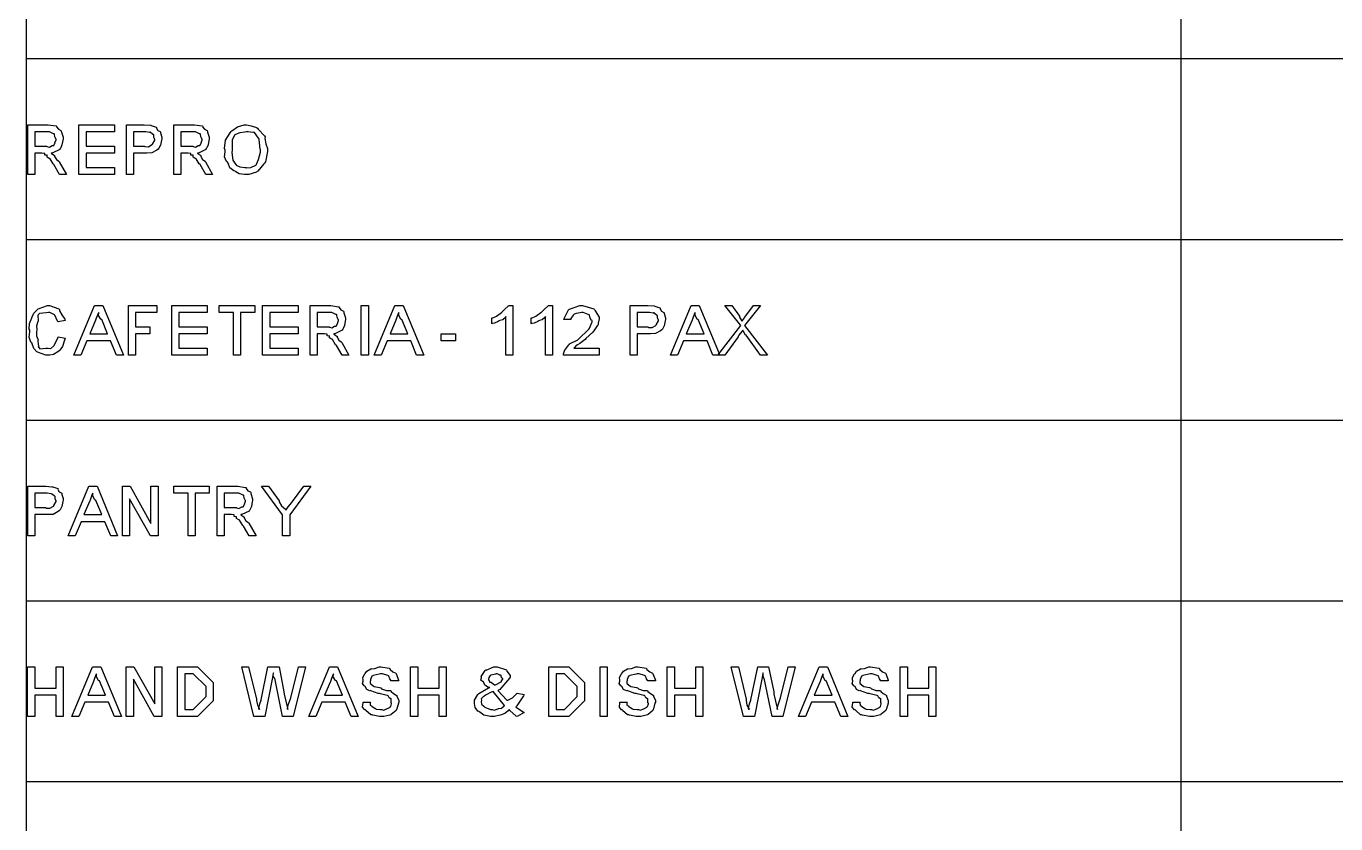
# Model space of a CAD drawing. Extents: x 0 to 23.4, y 0 to 16.5.
# Drawn here: x 19.233 to 21.089, y 10.491 to 11.622 of the extents above; entities that cross this region are included whole.
import ezdxf

# ---------------------------------------------------------------- set-up
doc = ezdxf.new("R2010")
doc.units = 0
doc.layers.get('0').update_dxf_attribs({"linetype": 'CONTINUOUS'})

msp = doc.modelspace()

# ---------------------------------------------------------------- linework, layer by layer
at = {"color": 0}
for points in [[(19.2335, 14.09), (19.2335, 8.75831)], [(20.8692, 14.09), (20.8692, 8.75831)], [(19.2335, 11.5755), (22.1315, 11.5755)], [(19.2335, 11.3194), (22.1315, 11.3194)], [(19.2335, 11.0633), (22.1315, 11.0633)], [(19.2335, 10.8072), (22.1315, 10.8072)], [(19.2335, 10.5511), (22.1315, 10.5511)]]:
    msp.add_lwpolyline(points, dxfattribs=at)
for points in [[(19.2356, 11.4114), (19.2356, 11.4817), (19.2644, 11.4817), (19.2647, 11.4817), (19.2758, 11.4801), (19.2765, 11.4798), (19.2765, 11.4787), (19.2792, 11.4755), (19.2828, 11.4737), (19.2832, 11.4728), (19.2835, 11.4715), (19.2858, 11.4642), (19.2858, 11.4617), (19.2854, 11.4597), (19.2842, 11.4533), (19.2824, 11.4492), (19.2818, 11.4483), (19.281, 11.4467), (19.2703, 11.4418), (19.2689, 11.4416), (19.2693, 11.4411), (19.2733, 11.4386), (19.2737, 11.4383), (19.2737, 11.437), (19.2763, 11.4327), (19.2799, 11.4303), (19.2804, 11.4294), (19.2907, 11.4114), (19.2808, 11.4114), (19.2728, 11.4253), (19.2718, 11.4263), (19.2674, 11.4337), (19.2669, 11.4342), (19.2661, 11.4341), (19.2632, 11.4359), (19.2632, 11.4388), (19.2629, 11.439), (19.2624, 11.4386), (19.2599, 11.4388), (19.2597, 11.4413), (19.2594, 11.4413), (19.2586, 11.4413), (19.2557, 11.4416), (19.2549, 11.4416), (19.2457, 11.4416), (19.2457, 11.4114), (19.2356, 11.4114)], [(19.2457, 11.4516), (19.2629, 11.4516), (19.2629, 11.4512), (19.2663, 11.4503), (19.2703, 11.4525), (19.2707, 11.4526), (19.2707, 11.4526), (19.2725, 11.4525), (19.2743, 11.4559), (19.2746, 11.4563), (19.2743, 11.4564), (19.2758, 11.4604), (19.2758, 11.4617), (19.2754, 11.4618), (19.274, 11.4647), (19.2735, 11.4685), (19.2731, 11.4689), (19.2721, 11.4692), (19.2664, 11.4717), (19.2646, 11.4717), (19.2457, 11.4717), (19.2457, 11.4516)], [(19.3082, 11.4114), (19.3082, 11.4817), (19.3586, 11.4817), (19.3586, 11.4717), (19.3185, 11.4717), (19.3185, 11.4516), (19.3586, 11.4516), (19.3586, 11.4416), (19.3185, 11.4416), (19.3185, 11.4214), (19.3586, 11.4214), (19.3586, 11.4114), (19.3082, 11.4114)], [(19.3754, 11.4114), (19.3754, 11.4817), (19.4003, 11.4817), (19.4008, 11.4817), (19.4097, 11.4812), (19.4103, 11.4811), (19.4108, 11.481), (19.4178, 11.4785), (19.4183, 11.478), (19.4181, 11.4772), (19.42, 11.4738), (19.4235, 11.4721), (19.4238, 11.4713), (19.4239, 11.4703), (19.4257, 11.4643), (19.4257, 11.4622), (19.4253, 11.46), (19.4238, 11.453), (19.4214, 11.4485), (19.4206, 11.4474), (19.4185, 11.4458), (19.4115, 11.442), (19.4043, 11.4416), (19.4018, 11.4416), (19.3856, 11.4416), (19.3856, 11.4114), (19.3754, 11.4114)], [(19.3856, 11.4516), (19.4013, 11.4516), (19.4017, 11.4508), (19.4068, 11.4507), (19.4117, 11.4537), (19.4122, 11.4542), (19.4124, 11.4545), (19.4157, 11.46), (19.4157, 11.4617), (19.4154, 11.4617), (19.4142, 11.464), (19.4142, 11.4674), (19.4138, 11.4678), (19.4129, 11.4682), (19.4092, 11.4712), (19.4086, 11.4713), (19.4081, 11.471), (19.4028, 11.4717), (19.401, 11.4717), (19.3856, 11.4717), (19.3856, 11.4516)], [(19.4425, 11.4114), (19.4425, 11.4817), (19.4714, 11.4817), (19.4718, 11.4817), (19.4829, 11.4801), (19.4836, 11.4798), (19.4835, 11.4787), (19.4863, 11.4755), (19.4899, 11.4737), (19.4903, 11.4728), (19.4906, 11.4715), (19.4929, 11.4642), (19.4929, 11.4617), (19.4925, 11.4597), (19.4913, 11.4533), (19.4894, 11.4492), (19.4887, 11.4483), (19.4881, 11.4467), (19.4774, 11.4418), (19.476, 11.4416), (19.4763, 11.4411), (19.4804, 11.4386), (19.4807, 11.4383), (19.4807, 11.437), (19.4833, 11.4327), (19.4869, 11.4303), (19.4875, 11.4294), (19.4976, 11.4114), (19.4879, 11.4114), (19.4799, 11.4253), (19.4787, 11.4263), (19.4744, 11.4337), (19.474, 11.4342), (19.4731, 11.4341), (19.4701, 11.4359), (19.4703, 11.4388), (19.4699, 11.439), (19.4694, 11.4386), (19.4669, 11.4388), (19.4667, 11.4413), (19.4664, 11.4413), (19.4657, 11.4413), (19.4628, 11.4416), (19.4618, 11.4416), (19.4528, 11.4416), (19.4528, 11.4114), (19.4425, 11.4114)], [(19.4528, 11.4516), (19.4699, 11.4516), (19.4699, 11.4512), (19.4733, 11.4503), (19.4772, 11.4525), (19.4776, 11.4526), (19.4776, 11.4526), (19.4794, 11.4525), (19.4814, 11.4559), (19.4817, 11.4563), (19.4814, 11.4564), (19.4829, 11.4604), (19.4829, 11.4617), (19.4824, 11.4618), (19.4811, 11.4647), (19.4806, 11.4685), (19.4801, 11.4689), (19.4792, 11.4692), (19.4735, 11.4717), (19.4717, 11.4717), (19.4528, 11.4717), (19.4528, 11.4516)], [(19.5153, 11.4457), (19.5144, 11.448), (19.5161, 11.46), (19.5224, 11.4706), (19.5237, 11.4722), (19.5247, 11.4734), (19.5328, 11.4787), (19.5422, 11.4817), (19.5454, 11.4817), (19.5458, 11.4817), (19.5522, 11.4805), (19.56, 11.4779), (19.5613, 11.4772), (19.5624, 11.4756), (19.5713, 11.466), (19.5719, 11.4646), (19.5715, 11.4623), (19.5732, 11.4546), (19.5756, 11.4484), (19.5756, 11.4463), (19.5754, 11.4441), (19.5724, 11.4293), (19.5717, 11.4279), (19.5701, 11.4263), (19.5619, 11.4162), (19.5608, 11.4155), (19.5596, 11.4145), (19.5489, 11.4114), (19.5454, 11.4114), (19.5429, 11.4114), (19.5354, 11.4125), (19.5307, 11.4152), (19.5296, 11.416), (19.5275, 11.4164), (19.5221, 11.421), (19.5196, 11.4275), (19.5189, 11.4288), (19.5172, 11.4298), (19.5144, 11.4366), (19.5153, 11.4434), (19.5153, 11.4457)], [(19.5254, 11.4457), (19.5249, 11.4424), (19.5261, 11.4316), (19.5301, 11.426), (19.5311, 11.4253), (19.531, 11.4246), (19.5361, 11.4224), (19.5431, 11.4214), (19.5454, 11.4214), (19.5458, 11.4207), (19.5519, 11.4211), (19.559, 11.4246), (19.56, 11.4253), (19.5597, 11.426), (19.5625, 11.4327), (19.5656, 11.4431), (19.5656, 11.4466), (19.5651, 11.4472), (19.5636, 11.4609), (19.5632, 11.4622), (19.5626, 11.4628), (19.5568, 11.471), (19.5561, 11.4711), (19.5546, 11.4709), (19.5479, 11.4717), (19.5457, 11.4717), (19.5433, 11.4714), (19.5362, 11.4703), (19.5322, 11.4689), (19.5313, 11.4683), (19.5293, 11.4676), (19.5253, 11.4607), (19.5254, 11.4495), (19.5254, 11.4457)], [(19.2787, 11.1812), (19.2888, 11.1792), (19.2879, 11.1764), (19.2849, 11.1676), (19.2813, 11.1624), (19.2803, 11.1614), (19.2785, 11.1599), (19.2722, 11.1561), (19.2668, 11.1553), (19.2651, 11.1553), (19.2614, 11.1553), (19.2511, 11.159), (19.2501, 11.1597), (19.2485, 11.1601), (19.2442, 11.1647), (19.2419, 11.1713), (19.2415, 11.1727), (19.2399, 11.1738), (19.2375, 11.181), (19.2385, 11.1885), (19.2385, 11.1909), (19.2376, 11.1921), (19.2381, 11.2), (19.2414, 11.2083), (19.2419, 11.2096), (19.2418, 11.2096), (19.2443, 11.215), (19.2506, 11.2209), (19.2517, 11.2215), (19.2519, 11.2214), (19.2572, 11.2233), (19.2636, 11.2256), (19.2658, 11.2256), (19.2664, 11.2256), (19.2796, 11.221), (19.2806, 11.22), (19.2807, 11.2184), (19.2842, 11.2123), (19.2883, 11.2063), (19.2888, 11.2046), (19.2787, 11.2026), (19.2778, 11.2033), (19.2742, 11.2119), (19.2736, 11.2124), (19.2728, 11.2128), (19.2671, 11.2157), (19.2651, 11.2157), (19.2619, 11.2153), (19.2525, 11.2142), (19.2506, 11.2125), (19.2506, 11.2122), (19.25, 11.2115), (19.2504, 11.2038), (19.2501, 11.2028), (19.2493, 11.2015), (19.2481, 11.1963), (19.2486, 11.1923), (19.2486, 11.1909), (19.2481, 11.189), (19.2483, 11.1826), (19.25, 11.1781), (19.2504, 11.177), (19.25, 11.1756), (19.2503, 11.1709), (19.251, 11.1687), (19.2508, 11.1681), (19.2506, 11.1676), (19.2526, 11.1644), (19.2615, 11.1653), (19.2644, 11.1653), (19.2644, 11.1651), (19.2682, 11.165), (19.2728, 11.1686), (19.2733, 11.1692), (19.2737, 11.1699), (19.2785, 11.1798), (19.2787, 11.1812)], [(19.3011, 11.1553), (19.3304, 11.2256), (19.3422, 11.2256), (19.3715, 11.1553), (19.3615, 11.1553), (19.3531, 11.1755), (19.3196, 11.1755), (19.3111, 11.1553), (19.3011, 11.1553)], [(19.3238, 11.1855), (19.3489, 11.1855), (19.3407, 11.2057), (19.3392, 11.2064), (19.3361, 11.2115), (19.3364, 11.2155), (19.3362, 11.2157), (19.3354, 11.2146), (19.3324, 11.2062), (19.3319, 11.205), (19.3238, 11.1855)], [(19.3783, 11.1553), (19.3783, 11.2256), (19.4186, 11.2256), (19.4186, 11.2157), (19.3885, 11.2157), (19.3885, 11.1955), (19.4085, 11.1955), (19.4085, 11.1855), (19.3885, 11.1855), (19.3885, 11.1553), (19.3783, 11.1553)], [(19.4399, 11.1553), (19.4399, 11.2256), (19.4901, 11.2256), (19.4901, 11.2157), (19.45, 11.2157), (19.45, 11.1955), (19.4901, 11.1955), (19.4901, 11.1855), (19.45, 11.1855), (19.45, 11.1653), (19.4901, 11.1653), (19.4901, 11.1553), (19.4399, 11.1553)], [(19.5272, 11.1553), (19.5272, 11.2157), (19.5069, 11.2157), (19.5069, 11.2256), (19.5574, 11.2256), (19.5574, 11.2157), (19.5372, 11.2157), (19.5372, 11.1553), (19.5272, 11.1553)], [(19.5685, 11.1553), (19.5685, 11.2256), (19.6189, 11.2256), (19.6189, 11.2157), (19.5788, 11.2157), (19.5788, 11.1955), (19.6189, 11.1955), (19.6189, 11.1855), (19.5788, 11.1855), (19.5788, 11.1653), (19.6189, 11.1653), (19.6189, 11.1553), (19.5685, 11.1553)], [(19.6357, 11.1553), (19.6357, 11.2256), (19.6646, 11.2256), (19.665, 11.2256), (19.676, 11.224), (19.6767, 11.2237), (19.6767, 11.2227), (19.6793, 11.2194), (19.6831, 11.2176), (19.6835, 11.2167), (19.6836, 11.2154), (19.686, 11.2081), (19.686, 11.2057), (19.6856, 11.2036), (19.6843, 11.1972), (19.6825, 11.1931), (19.6819, 11.1922), (19.6811, 11.1906), (19.6706, 11.1857), (19.6692, 11.1855), (19.6694, 11.185), (19.6736, 11.1825), (19.6739, 11.1822), (19.6739, 11.1809), (19.6764, 11.1767), (19.68, 11.1743), (19.6806, 11.1733), (19.6908, 11.1553), (19.6811, 11.1553), (19.6731, 11.1692), (19.6719, 11.1702), (19.6675, 11.1776), (19.6672, 11.1781), (19.6662, 11.178), (19.6633, 11.1798), (19.6633, 11.1827), (19.6631, 11.1829), (19.6625, 11.1825), (19.66, 11.1827), (19.6599, 11.1852), (19.6596, 11.1853), (19.6588, 11.1852), (19.656, 11.1855), (19.655, 11.1855), (19.6458, 11.1855), (19.6458, 11.1553), (19.6357, 11.1553)], [(19.6458, 11.1955), (19.6631, 11.1955), (19.6631, 11.1951), (19.6664, 11.1942), (19.6704, 11.1964), (19.6708, 11.1966), (19.6708, 11.1965), (19.6726, 11.1965), (19.6746, 11.1999), (19.6747, 11.2003), (19.6746, 11.2004), (19.6761, 11.2044), (19.6761, 11.2057), (19.6756, 11.2057), (19.6742, 11.2087), (19.6736, 11.2124), (19.6732, 11.2128), (19.6724, 11.2132), (19.6667, 11.2157), (19.6647, 11.2157), (19.6458, 11.2157), (19.6458, 11.1955)], [(19.7083, 11.1553), (19.7083, 11.2256), (19.7186, 11.2256), (19.7186, 11.1553), (19.7083, 11.1553)], [(19.7264, 11.1553), (19.7557, 11.2256), (19.7674, 11.2256), (19.7967, 11.1553), (19.7867, 11.1553), (19.7783, 11.1755), (19.7449, 11.1755), (19.7364, 11.1553), (19.7264, 11.1553)], [(19.749, 11.1855), (19.7742, 11.1855), (19.7658, 11.2057), (19.7644, 11.2064), (19.7614, 11.2115), (19.7617, 11.2155), (19.7615, 11.2157), (19.7607, 11.2146), (19.7576, 11.2062), (19.7572, 11.205), (19.749, 11.1855)], [(19.9232, 11.1553), (19.9132, 11.1553), (19.9132, 11.2102), (19.9125, 11.2089), (19.9088, 11.2056), (19.9047, 11.2047), (19.9037, 11.2042), (19.9022, 11.2031), (19.8972, 11.2007), (19.8939, 11.2), (19.8931, 11.1998), (19.8931, 11.2081), (19.8936, 11.2077), (19.8997, 11.2105), (19.9068, 11.2156), (19.9078, 11.2163), (19.9079, 11.2167), (19.9118, 11.2204), (19.9164, 11.2249), (19.9169, 11.2256), (19.9232, 11.2256), (19.9232, 11.1553)], [(19.9792, 11.1553), (19.9693, 11.1553), (19.9693, 11.2102), (19.9685, 11.2089), (19.9647, 11.2056), (19.9607, 11.2047), (19.9597, 11.2042), (19.9582, 11.2031), (19.9532, 11.2007), (19.9499, 11.2), (19.949, 11.1998), (19.949, 11.2081), (19.9496, 11.2077), (19.9557, 11.2105), (19.9628, 11.2156), (19.9638, 11.2163), (19.9639, 11.2167), (19.9678, 11.2204), (19.9725, 11.2249), (19.9729, 11.2256), (19.9792, 11.2256), (19.9792, 11.1553)], [(20.0454, 11.1653), (20.0454, 11.1553), (19.995, 11.1553), (19.995, 11.157), (19.9961, 11.1613), (19.9964, 11.1618), (19.9965, 11.1622), (20.0024, 11.1701), (20.0031, 11.1707), (20.0032, 11.1713), (20.014, 11.1768), (20.0153, 11.1773), (20.0167, 11.1784), (20.0301, 11.1919), (20.0308, 11.1927), (20.031, 11.1927), (20.0331, 11.1969), (20.0353, 11.2027), (20.0353, 11.2046), (20.0344, 11.2047), (20.0326, 11.208), (20.0318, 11.2119), (20.0311, 11.2124), (20.0297, 11.2128), (20.0228, 11.2157), (20.0204, 11.2157), (20.0185, 11.2153), (20.0126, 11.2144), (20.0099, 11.2133), (20.0092, 11.2128), (20.0085, 11.2122), (20.005, 11.2074), (20.005, 11.2057), (19.995, 11.2057), (19.9953, 11.2065), (20.0018, 11.2196), (20.0029, 11.2204), (20.0033, 11.2205), (20.0097, 11.2231), (20.0179, 11.2256), (20.0207, 11.2256), (20.0215, 11.2256), (20.0376, 11.221), (20.0388, 11.22), (20.0396, 11.2184), (20.0454, 11.2092), (20.0454, 11.2061), (20.0447, 11.2049), (20.0438, 11.2008), (20.0438, 11.1985), (20.0435, 11.1979), (20.0425, 11.1971), (20.0379, 11.1899), (20.0372, 11.1892), (20.0364, 11.188), (20.0265, 11.1789), (20.0253, 11.1777), (20.0236, 11.176), (20.0181, 11.1717), (20.0146, 11.17), (20.0142, 11.1697), (20.0132, 11.1693), (20.0097, 11.1657), (20.0094, 11.1653), (20.0454, 11.1653)], [(20.089, 11.1553), (20.089, 11.2256), (20.114, 11.2256), (20.1144, 11.2256), (20.1233, 11.2251), (20.124, 11.225), (20.1244, 11.2249), (20.1314, 11.2224), (20.1319, 11.2219), (20.1317, 11.2211), (20.1336, 11.2177), (20.1371, 11.216), (20.1374, 11.2152), (20.1375, 11.2142), (20.1394, 11.2082), (20.1394, 11.2061), (20.1389, 11.2039), (20.1374, 11.1969), (20.135, 11.1924), (20.1342, 11.1913), (20.1322, 11.1897), (20.1251, 11.1859), (20.1179, 11.1855), (20.1156, 11.1855), (20.0992, 11.1855), (20.0992, 11.1553), (20.089, 11.1553)], [(20.0992, 11.1955), (20.1149, 11.1955), (20.1153, 11.1947), (20.1206, 11.1946), (20.1254, 11.1976), (20.126, 11.1981), (20.126, 11.1985), (20.1294, 11.2039), (20.1294, 11.2057), (20.129, 11.2057), (20.1278, 11.208), (20.1278, 11.2114), (20.1275, 11.2117), (20.1265, 11.2121), (20.1228, 11.2151), (20.1222, 11.2152), (20.1218, 11.215), (20.1164, 11.2157), (20.1146, 11.2157), (20.0992, 11.2157), (20.0992, 11.1955)], [(20.1463, 11.1553), (20.1756, 11.2256), (20.1872, 11.2256), (20.2165, 11.1553), (20.2065, 11.1553), (20.1981, 11.1755), (20.1647, 11.1755), (20.1563, 11.1553), (20.1463, 11.1553)], [(20.1688, 11.1855), (20.1939, 11.1855), (20.1857, 11.2057), (20.1842, 11.2064), (20.1811, 11.2115), (20.1814, 11.2155), (20.1814, 11.2157), (20.1806, 11.2146), (20.1775, 11.2062), (20.1771, 11.205), (20.1688, 11.1855)], [(20.2133, 11.1553), (20.2461, 11.1976), (20.2233, 11.2256), (20.2333, 11.2256), (20.244, 11.2107), (20.2443, 11.209), (20.2468, 11.2043), (20.2479, 11.2035), (20.2479, 11.2033), (20.2479, 11.2033), (20.2483, 11.2046), (20.2512, 11.2084), (20.2518, 11.2092), (20.2638, 11.2256), (20.2737, 11.2256), (20.2511, 11.1976), (20.2838, 11.1553), (20.2739, 11.1553), (20.2538, 11.1835), (20.2524, 11.1839), (20.2493, 11.1899), (20.2488, 11.1907), (20.2474, 11.189), (20.2433, 11.1835), (20.2422, 11.1816), (20.2421, 11.1814), (20.2233, 11.1553), (20.2133, 11.1553)], [(19.8215, 11.1755), (19.8215, 11.1855), (19.8418, 11.1855), (19.8418, 11.1755), (19.8215, 11.1755)], [(19.2357, 10.8992), (19.2357, 10.9696), (19.2607, 10.9696), (19.2611, 10.9695), (19.27, 10.969), (19.2706, 10.9689), (19.2711, 10.9688), (19.2781, 10.9663), (19.2786, 10.9659), (19.2783, 10.965), (19.2803, 10.9616), (19.2838, 10.9599), (19.284, 10.9592), (19.2842, 10.9581), (19.286, 10.9521), (19.286, 10.95), (19.2856, 10.9479), (19.284, 10.9409), (19.2817, 10.9363), (19.2808, 10.9353), (19.2787, 10.9337), (19.2718, 10.9298), (19.2646, 10.9294), (19.2622, 10.9294), (19.2458, 10.9294), (19.2458, 10.8992), (19.2357, 10.8992)], [(19.2928, 10.8992), (19.3221, 10.9696), (19.3339, 10.9696), (19.3631, 10.8992), (19.3532, 10.8992), (19.3447, 10.9194), (19.3113, 10.9194), (19.3028, 10.8992), (19.2928, 10.8992)], [(19.3699, 10.8992), (19.3699, 10.9696), (19.3806, 10.9696), (19.4103, 10.917), (19.4103, 10.9696), (19.4203, 10.9696), (19.4203, 10.8992), (19.4096, 10.8992), (19.3801, 10.952), (19.3801, 10.8992), (19.3699, 10.8992)], [(19.4628, 10.8992), (19.4628, 10.9596), (19.4425, 10.9596), (19.4425, 10.9696), (19.4929, 10.9696), (19.4929, 10.9596), (19.4728, 10.9596), (19.4728, 10.8992), (19.4628, 10.8992)], [(19.504, 10.8992), (19.504, 10.9696), (19.5329, 10.9696), (19.5332, 10.9695), (19.5443, 10.9679), (19.545, 10.9676), (19.545, 10.9666), (19.5476, 10.9633), (19.5514, 10.9615), (19.5518, 10.9607), (19.5519, 10.9594), (19.5543, 10.952), (19.5543, 10.9496), (19.5539, 10.9475), (19.5526, 10.9411), (19.5508, 10.9371), (19.5503, 10.9361), (19.5494, 10.9345), (19.5389, 10.9296), (19.5375, 10.9294), (19.5378, 10.9289), (19.5419, 10.9264), (19.5422, 10.9262), (19.5422, 10.9248), (19.5447, 10.9206), (19.5483, 10.9182), (19.5489, 10.9173), (19.5592, 10.8992), (19.5493, 10.8992), (19.5414, 10.9131), (19.5403, 10.9141), (19.5358, 10.9216), (19.5354, 10.922), (19.5346, 10.9219), (19.5317, 10.9238), (19.5317, 10.9266), (19.5314, 10.9268), (19.5308, 10.9264), (19.5283, 10.9266), (19.5282, 10.9291), (19.5279, 10.9292), (19.5271, 10.9291), (19.5243, 10.9294), (19.5233, 10.9294), (19.5142, 10.9294), (19.5142, 10.8992), (19.504, 10.8992)], [(19.5968, 10.8992), (19.5968, 10.9292), (19.5667, 10.9696), (19.5767, 10.9696), (19.5921, 10.9489), (19.5918, 10.9473), (19.5951, 10.9418), (19.6007, 10.9371), (19.6017, 10.9359), (19.6017, 10.9361), (19.6049, 10.9404), (19.6099, 10.9468), (19.6107, 10.9479), (19.6269, 10.9696), (19.6369, 10.9696), (19.6068, 10.9292), (19.6068, 10.8992), (19.5968, 10.8992)], [(19.2458, 10.9394), (19.2615, 10.9394), (19.2619, 10.9386), (19.2671, 10.9385), (19.2721, 10.9416), (19.2726, 10.942), (19.2726, 10.9424), (19.2761, 10.9478), (19.2761, 10.9496), (19.2757, 10.9496), (19.2744, 10.9519), (19.2744, 10.9553), (19.274, 10.9557), (19.2732, 10.9561), (19.2694, 10.959), (19.2689, 10.9592), (19.2683, 10.9589), (19.2631, 10.9596), (19.2613, 10.9596), (19.2458, 10.9596), (19.2458, 10.9394)], [(19.3154, 10.9294), (19.3406, 10.9294), (19.3324, 10.9496), (19.3308, 10.9503), (19.3278, 10.9555), (19.3281, 10.9594), (19.3279, 10.9596), (19.3271, 10.9586), (19.324, 10.9501), (19.3236, 10.9489), (19.3154, 10.9294)], [(19.5142, 10.9394), (19.5314, 10.9394), (19.5314, 10.939), (19.5347, 10.9382), (19.5388, 10.9403), (19.5392, 10.9405), (19.5392, 10.9404), (19.541, 10.9404), (19.5429, 10.9438), (19.5431, 10.9442), (19.5429, 10.9443), (19.5444, 10.9483), (19.5444, 10.9496), (19.5439, 10.9497), (19.5425, 10.9526), (19.5419, 10.9563), (19.5415, 10.9568), (19.5407, 10.9571), (19.535, 10.9596), (19.5331, 10.9596), (19.5142, 10.9596), (19.5142, 10.9394)], [(19.2354, 10.6433), (19.2354, 10.7137), (19.2456, 10.7137), (19.2456, 10.6835), (19.2758, 10.6835), (19.2758, 10.7137), (19.2857, 10.7137), (19.2857, 10.6433), (19.2758, 10.6433), (19.2758, 10.6735), (19.2456, 10.6735), (19.2456, 10.6433), (19.2354, 10.6433)], [(19.2981, 10.6433), (19.3274, 10.7137), (19.3392, 10.7137), (19.3685, 10.6433), (19.3585, 10.6433), (19.35, 10.6635), (19.3165, 10.6635), (19.3081, 10.6433), (19.2981, 10.6433)], [(19.3753, 10.6433), (19.3753, 10.7137), (19.386, 10.7137), (19.4157, 10.6611), (19.4157, 10.7137), (19.4256, 10.7137), (19.4256, 10.6433), (19.415, 10.6433), (19.3854, 10.6961), (19.3854, 10.6433), (19.3753, 10.6433)], [(19.4479, 10.6433), (19.4479, 10.7137), (19.469, 10.7137), (19.4763, 10.7137), (19.4983, 10.6915), (19.4983, 10.6789), (19.4983, 10.6655), (19.4763, 10.6433), (19.4701, 10.6433), (19.4479, 10.6433)], [(19.5561, 10.6433), (19.5388, 10.7137), (19.5486, 10.7137), (19.56, 10.6681), (19.5596, 10.666), (19.561, 10.6593), (19.5635, 10.6546), (19.5639, 10.6533), (19.5633, 10.6545), (19.5643, 10.6613), (19.5664, 10.6667), (19.5665, 10.667), (19.576, 10.7137), (19.5917, 10.7137), (19.5987, 10.6781), (19.5989, 10.6752), (19.6036, 10.6552), (19.604, 10.6533), (19.6035, 10.6538), (19.6049, 10.6601), (19.6079, 10.6684), (19.6083, 10.6698), (19.6192, 10.7137), (19.6292, 10.7137), (19.6117, 10.6433), (19.5967, 10.6433), (19.5856, 10.6976), (19.585, 10.6977), (19.5836, 10.7014), (19.5839, 10.7051), (19.5839, 10.7052), (19.5835, 10.7042), (19.5826, 10.6991), (19.5825, 10.6985), (19.5714, 10.6433), (19.5561, 10.6433)], [(19.6338, 10.6433), (19.6631, 10.7137), (19.6747, 10.7137), (19.704, 10.6433), (19.694, 10.6433), (19.6856, 10.6635), (19.6522, 10.6635), (19.6437, 10.6433), (19.6338, 10.6433)], [(19.7108, 10.6635), (19.7211, 10.6635), (19.7207, 10.6627), (19.721, 10.6596), (19.7229, 10.6583), (19.7232, 10.6579), (19.7232, 10.6579), (19.7281, 10.6548), (19.7286, 10.6546), (19.7293, 10.6535), (19.7354, 10.6533), (19.7374, 10.6533), (19.7374, 10.6531), (19.7401, 10.6523), (19.7442, 10.6541), (19.7447, 10.6542), (19.7447, 10.6542), (19.7493, 10.6567), (19.7494, 10.657), (19.7494, 10.657), (19.7499, 10.6576), (19.7512, 10.6612), (19.7512, 10.6624), (19.7507, 10.6625), (19.7506, 10.6683), (19.7504, 10.6687), (19.75, 10.6685), (19.7478, 10.6698), (19.7462, 10.6728), (19.7456, 10.6731), (19.7449, 10.6731), (19.7356, 10.6756), (19.7342, 10.6759), (19.7322, 10.6759), (19.7219, 10.6797), (19.7213, 10.68), (19.7201, 10.6798), (19.716, 10.6818), (19.7139, 10.6857), (19.7135, 10.6863), (19.7124, 10.6867), (19.7099, 10.6902), (19.7108, 10.6936), (19.7108, 10.6948), (19.7107, 10.6948), (19.7103, 10.6986), (19.7133, 10.7038), (19.7139, 10.7045), (19.7139, 10.7045), (19.716, 10.7078), (19.7217, 10.7109), (19.7226, 10.7113), (19.7228, 10.7109), (19.7276, 10.7115), (19.7335, 10.7137), (19.7354, 10.7137), (19.7361, 10.7136), (19.7479, 10.7117), (19.7489, 10.7113), (19.7493, 10.71), (19.7532, 10.7067), (19.7572, 10.7049), (19.7578, 10.7041), (19.7582, 10.7029), (19.7611, 10.6947), (19.7613, 10.6937), (19.7512, 10.6937), (19.7506, 10.6938), (19.7486, 10.6969), (19.7474, 10.7007), (19.7467, 10.7011), (19.7457, 10.7013), (19.7381, 10.7037), (19.7356, 10.7037), (19.7337, 10.7033), (19.7251, 10.7013), (19.7246, 10.7008), (19.7232, 10.7003), (19.7211, 10.6957), (19.7211, 10.6941), (19.7207, 10.6933), (19.7208, 10.6899), (19.7231, 10.6889), (19.7235, 10.6885), (19.7233, 10.6883), (19.7267, 10.6858), (19.7343, 10.6843), (19.7361, 10.6839), (19.7371, 10.6825), (19.7438, 10.6803), (19.7494, 10.6803), (19.7501, 10.68), (19.7504, 10.6788), (19.754, 10.6757), (19.7579, 10.6738), (19.7585, 10.6731), (19.7588, 10.6722), (19.7613, 10.6658), (19.7613, 10.6635), (19.7608, 10.6621), (19.7588, 10.6541), (19.7582, 10.6533), (19.7575, 10.6518), (19.7508, 10.6464), (19.75, 10.6459), (19.7485, 10.6453), (19.7404, 10.6433), (19.7378, 10.6433), (19.7342, 10.6433), (19.7244, 10.6453), (19.7235, 10.6457), (19.7217, 10.6459), (19.7149, 10.6519), (19.7143, 10.6527), (19.7133, 10.6527), (19.7101, 10.6566), (19.7108, 10.6625), (19.7108, 10.6635)], [(19.7781, 10.6433), (19.7781, 10.7137), (19.7882, 10.7137), (19.7882, 10.6835), (19.8185, 10.6835), (19.8185, 10.7137), (19.8283, 10.7137), (19.8283, 10.6433), (19.8185, 10.6433), (19.8185, 10.6735), (19.7882, 10.6735), (19.7882, 10.6433), (19.7781, 10.6433)], [(19.9176, 10.6531), (19.9162, 10.6516), (19.9117, 10.6476), (19.9079, 10.6462), (19.9069, 10.6457), (19.9051, 10.6451), (19.8971, 10.6433), (19.8943, 10.6433), (19.8913, 10.6433), (19.8818, 10.6451), (19.876, 10.6493), (19.8749, 10.6505), (19.8733, 10.6509), (19.8696, 10.656), (19.8688, 10.6618), (19.8688, 10.6637), (19.8688, 10.6667), (19.8733, 10.6746), (19.8742, 10.6755), (19.8746, 10.676), (19.8885, 10.6839), (19.8903, 10.6846), (19.8886, 10.6843), (19.8835, 10.6876), (19.8812, 10.6923), (19.881, 10.6928), (19.8801, 10.6928), (19.8778, 10.695), (19.8788, 10.6981), (19.8788, 10.6991), (19.8781, 10.6998), (19.8836, 10.7086), (19.8846, 10.7093), (19.8854, 10.7092), (19.896, 10.7137), (19.8996, 10.7137), (19.9008, 10.7136), (19.9128, 10.7101), (19.9138, 10.7093), (19.9143, 10.7078), (19.9192, 10.7013), (19.9192, 10.6991), (19.9183, 10.6975), (19.9046, 10.6816), (19.9018, 10.68), (19.9147, 10.6663), (19.916, 10.6663), (19.9224, 10.6698), (19.9282, 10.6753), (19.929, 10.6763), (19.939, 10.6744), (19.9382, 10.6725), (19.9286, 10.6585), (19.9274, 10.6572), (19.9279, 10.6564), (19.9381, 10.6494), (19.939, 10.6488), (19.929, 10.6433), (19.9278, 10.6439), (19.9186, 10.652), (19.9176, 10.6531)], [(19.9739, 10.6433), (19.9739, 10.7137), (19.995, 10.7137), (20.0021, 10.7137), (20.0243, 10.6915), (20.0243, 10.6789), (20.0243, 10.6655), (20.0021, 10.6433), (19.996, 10.6433), (19.9739, 10.6433)], [(20.0467, 10.6433), (20.0467, 10.7137), (20.0568, 10.7137), (20.0568, 10.6433), (20.0467, 10.6433)], [(20.0746, 10.6635), (20.0849, 10.6635), (20.0844, 10.6627), (20.0847, 10.6596), (20.0867, 10.6583), (20.0869, 10.6579), (20.0869, 10.6579), (20.0918, 10.6548), (20.0924, 10.6546), (20.0931, 10.6535), (20.099, 10.6533), (20.1011, 10.6533), (20.1011, 10.6531), (20.1039, 10.6523), (20.1079, 10.6541), (20.1085, 10.6542), (20.1085, 10.6542), (20.1129, 10.6567), (20.1132, 10.657), (20.1132, 10.657), (20.1136, 10.6576), (20.115, 10.6612), (20.115, 10.6624), (20.1144, 10.6625), (20.1142, 10.6683), (20.114, 10.6687), (20.1137, 10.6685), (20.1114, 10.6698), (20.11, 10.6728), (20.1093, 10.6731), (20.1086, 10.6731), (20.0993, 10.6756), (20.0978, 10.6759), (20.096, 10.6759), (20.0857, 10.6797), (20.085, 10.68), (20.0839, 10.6798), (20.0796, 10.6818), (20.0776, 10.6857), (20.0772, 10.6863), (20.0761, 10.6867), (20.0736, 10.6902), (20.0746, 10.6936), (20.0746, 10.6948), (20.0744, 10.6948), (20.074, 10.6986), (20.0771, 10.7038), (20.0776, 10.7045), (20.0776, 10.7045), (20.0796, 10.7078), (20.0853, 10.7109), (20.0862, 10.7113), (20.0865, 10.7109), (20.0912, 10.7115), (20.0972, 10.7137), (20.0992, 10.7137), (20.0999, 10.7136), (20.1117, 10.7117), (20.1126, 10.7113), (20.1129, 10.71), (20.1169, 10.7067), (20.121, 10.7049), (20.1215, 10.7041), (20.1219, 10.7029), (20.1249, 10.6947), (20.125, 10.6937), (20.115, 10.6937), (20.1142, 10.6938), (20.1124, 10.6969), (20.1111, 10.7007), (20.1104, 10.7011), (20.1094, 10.7013), (20.1018, 10.7037), (20.0993, 10.7037), (20.0975, 10.7033), (20.0888, 10.7013), (20.0883, 10.7008), (20.0869, 10.7003), (20.0849, 10.6957), (20.0849, 10.6941), (20.0844, 10.6933), (20.0846, 10.6899), (20.0868, 10.6889), (20.0872, 10.6885), (20.0871, 10.6883), (20.0904, 10.6858), (20.0981, 10.6843), (20.0997, 10.6839), (20.1008, 10.6825), (20.1075, 10.6803), (20.1132, 10.6803), (20.1139, 10.68), (20.1142, 10.6788), (20.1178, 10.6757), (20.1217, 10.6738), (20.1221, 10.6731), (20.1224, 10.6722), (20.125, 10.6658), (20.125, 10.6635), (20.1244, 10.6621), (20.1224, 10.6541), (20.1219, 10.6533), (20.1212, 10.6518), (20.1146, 10.6464), (20.1136, 10.6459), (20.1121, 10.6453), (20.1042, 10.6433), (20.1015, 10.6433), (20.0979, 10.6433), (20.0882, 10.6453), (20.0872, 10.6457), (20.0854, 10.6459), (20.0786, 10.6519), (20.0781, 10.6527), (20.0769, 10.6527), (20.0739, 10.6566), (20.0746, 10.6625), (20.0746, 10.6635)], [(20.1418, 10.6433), (20.1418, 10.7137), (20.1519, 10.7137), (20.1519, 10.6835), (20.1821, 10.6835), (20.1821, 10.7137), (20.1921, 10.7137), (20.1921, 10.6433), (20.1821, 10.6433), (20.1821, 10.6735), (20.1519, 10.6735), (20.1519, 10.6433), (20.1418, 10.6433)], [(20.2499, 10.6433), (20.2325, 10.7137), (20.2425, 10.7137), (20.2538, 10.6681), (20.2535, 10.666), (20.2547, 10.6593), (20.2574, 10.6546), (20.2576, 10.6533), (20.2571, 10.6545), (20.2581, 10.6613), (20.2601, 10.6667), (20.2603, 10.667), (20.2699, 10.7137), (20.2854, 10.7137), (20.2926, 10.6781), (20.2926, 10.6752), (20.2974, 10.6552), (20.2978, 10.6533), (20.2974, 10.6538), (20.2988, 10.6601), (20.3018, 10.6684), (20.3021, 10.6698), (20.3131, 10.7137), (20.3229, 10.7137), (20.3054, 10.6433), (20.2904, 10.6433), (20.2793, 10.6976), (20.2787, 10.6977), (20.2775, 10.7014), (20.2776, 10.7051), (20.2776, 10.7052), (20.2772, 10.7042), (20.2764, 10.6991), (20.2763, 10.6985), (20.2653, 10.6433), (20.2499, 10.6433)], [(20.3275, 10.6433), (20.3568, 10.7137), (20.3686, 10.7137), (20.3978, 10.6433), (20.3879, 10.6433), (20.3794, 10.6635), (20.346, 10.6635), (20.3375, 10.6433), (20.3275, 10.6433)], [(20.4047, 10.6635), (20.4149, 10.6635), (20.4144, 10.6627), (20.4149, 10.6596), (20.4167, 10.6583), (20.4171, 10.6579), (20.4171, 10.6579), (20.4218, 10.6548), (20.4225, 10.6546), (20.4231, 10.6535), (20.4292, 10.6533), (20.4311, 10.6533), (20.4311, 10.6531), (20.4339, 10.6523), (20.4381, 10.6541), (20.4385, 10.6542), (20.4385, 10.6542), (20.4431, 10.6567), (20.4433, 10.657), (20.4433, 10.657), (20.4437, 10.6576), (20.445, 10.6612), (20.445, 10.6624), (20.4446, 10.6625), (20.4443, 10.6683), (20.4442, 10.6687), (20.4437, 10.6685), (20.4415, 10.6698), (20.44, 10.6728), (20.4394, 10.6731), (20.4387, 10.6731), (20.4293, 10.6756), (20.4279, 10.6759), (20.426, 10.6759), (20.4157, 10.6797), (20.4151, 10.68), (20.4139, 10.6798), (20.4097, 10.6818), (20.4078, 10.6857), (20.4072, 10.6863), (20.4061, 10.6867), (20.4037, 10.6902), (20.4047, 10.6936), (20.4047, 10.6948), (20.4044, 10.6948), (20.4042, 10.6986), (20.4072, 10.7038), (20.4078, 10.7045), (20.4078, 10.7045), (20.4097, 10.7078), (20.4154, 10.7109), (20.4164, 10.7113), (20.4165, 10.7109), (20.4214, 10.7115), (20.4272, 10.7137), (20.4292, 10.7137), (20.4299, 10.7136), (20.4417, 10.7117), (20.4426, 10.7113), (20.4431, 10.71), (20.4469, 10.7067), (20.451, 10.7049), (20.4515, 10.7041), (20.4519, 10.7029), (20.455, 10.6947), (20.455, 10.6937), (20.445, 10.6937), (20.4443, 10.6938), (20.4425, 10.6969), (20.4411, 10.7007), (20.4404, 10.7011), (20.4394, 10.7013), (20.4319, 10.7037), (20.4294, 10.7037), (20.4276, 10.7033), (20.4189, 10.7013), (20.4183, 10.7008), (20.4169, 10.7003), (20.4149, 10.6957), (20.4149, 10.6941), (20.4144, 10.6933), (20.4147, 10.6899), (20.4168, 10.6889), (20.4172, 10.6885), (20.4172, 10.6883), (20.4204, 10.6858), (20.4281, 10.6843), (20.4299, 10.6839), (20.431, 10.6825), (20.4376, 10.6803), (20.4433, 10.6803), (20.4439, 10.68), (20.4442, 10.6788), (20.4479, 10.6757), (20.4518, 10.6738), (20.4522, 10.6731), (20.4525, 10.6722), (20.455, 10.6658), (20.455, 10.6635), (20.4546, 10.6621), (20.4525, 10.6541), (20.4519, 10.6533), (20.4514, 10.6518), (20.4446, 10.6464), (20.4437, 10.6459), (20.4422, 10.6453), (20.4343, 10.6433), (20.4315, 10.6433), (20.4281, 10.6433), (20.4182, 10.6453), (20.4172, 10.6457), (20.4156, 10.6459), (20.4088, 10.6519), (20.4082, 10.6527), (20.4071, 10.6527), (20.4039, 10.6566), (20.4047, 10.6625), (20.4047, 10.6635)], [(20.4718, 10.6433), (20.4718, 10.7137), (20.4821, 10.7137), (20.4821, 10.6835), (20.5122, 10.6835), (20.5122, 10.7137), (20.5222, 10.7137), (20.5222, 10.6433), (20.5122, 10.6433), (20.5122, 10.6735), (20.4821, 10.6735), (20.4821, 10.6433), (20.4718, 10.6433)], [(19.3207, 10.6735), (19.3458, 10.6735), (19.3376, 10.6937), (19.3361, 10.6944), (19.3331, 10.6995), (19.3333, 10.7035), (19.3333, 10.7037), (19.3324, 10.7026), (19.3293, 10.6942), (19.3289, 10.693), (19.3207, 10.6735)], [(19.4582, 10.6533), (19.4697, 10.6533), (19.4701, 10.6533), (19.4883, 10.6716), (19.4883, 10.6789), (19.4883, 10.6857), (19.4701, 10.7037), (19.4694, 10.7037), (19.4582, 10.7037), (19.4582, 10.6533)], [(19.6563, 10.6735), (19.6815, 10.6735), (19.6732, 10.6937), (19.6717, 10.6944), (19.6686, 10.6995), (19.6689, 10.7035), (19.6689, 10.7037), (19.6681, 10.7026), (19.665, 10.6942), (19.6646, 10.693), (19.6563, 10.6735)], [(19.8972, 10.6883), (19.8983, 10.6884), (19.9064, 10.6925), (19.9068, 10.6928), (19.9068, 10.6928), (19.9071, 10.6939), (19.9089, 10.6963), (19.9089, 10.6972), (19.9085, 10.697), (19.9067, 10.6982), (19.9065, 10.7014), (19.9061, 10.7017), (19.9047, 10.7018), (19.9006, 10.7037), (19.8992, 10.7037), (19.8982, 10.7033), (19.8922, 10.702), (19.8918, 10.7017), (19.8908, 10.7013), (19.8889, 10.6986), (19.8889, 10.6976), (19.8886, 10.6969), (19.8883, 10.6947), (19.8897, 10.6949), (19.8899, 10.6948), (19.8896, 10.6943), (19.8901, 10.6922), (19.8925, 10.6921), (19.8929, 10.6917), (19.8972, 10.6883)], [(19.9842, 10.6533), (19.9956, 10.6533), (19.996, 10.6533), (20.0143, 10.6716), (20.0143, 10.6789), (20.0143, 10.6857), (19.996, 10.7037), (19.9954, 10.7037), (19.9842, 10.7037), (19.9842, 10.6533)], [(20.3501, 10.6735), (20.3753, 10.6735), (20.3671, 10.6937), (20.3656, 10.6944), (20.3625, 10.6995), (20.3628, 10.7035), (20.3626, 10.7037), (20.3618, 10.7026), (20.3587, 10.6942), (20.3583, 10.693), (20.3501, 10.6735)], [(19.9111, 10.6587), (19.8949, 10.6789), (19.8924, 10.6778), (19.8854, 10.6742), (19.8825, 10.6723), (19.8819, 10.6718), (19.8808, 10.6714), (19.8779, 10.6686), (19.8788, 10.6663), (19.8788, 10.6655), (19.8782, 10.6646), (19.8785, 10.6606), (19.8819, 10.6582), (19.8826, 10.6574), (19.8833, 10.6567), (19.8913, 10.6533), (19.8939, 10.6533), (19.8939, 10.6533), (19.8971, 10.6525), (19.9025, 10.6546), (19.9033, 10.6548), (19.9033, 10.6546), (19.9068, 10.6552), (19.9106, 10.6584), (19.9111, 10.6587)]]:
    msp.add_lwpolyline(points, close=True, dxfattribs=at)

doc.saveas('drawing.dxf')
